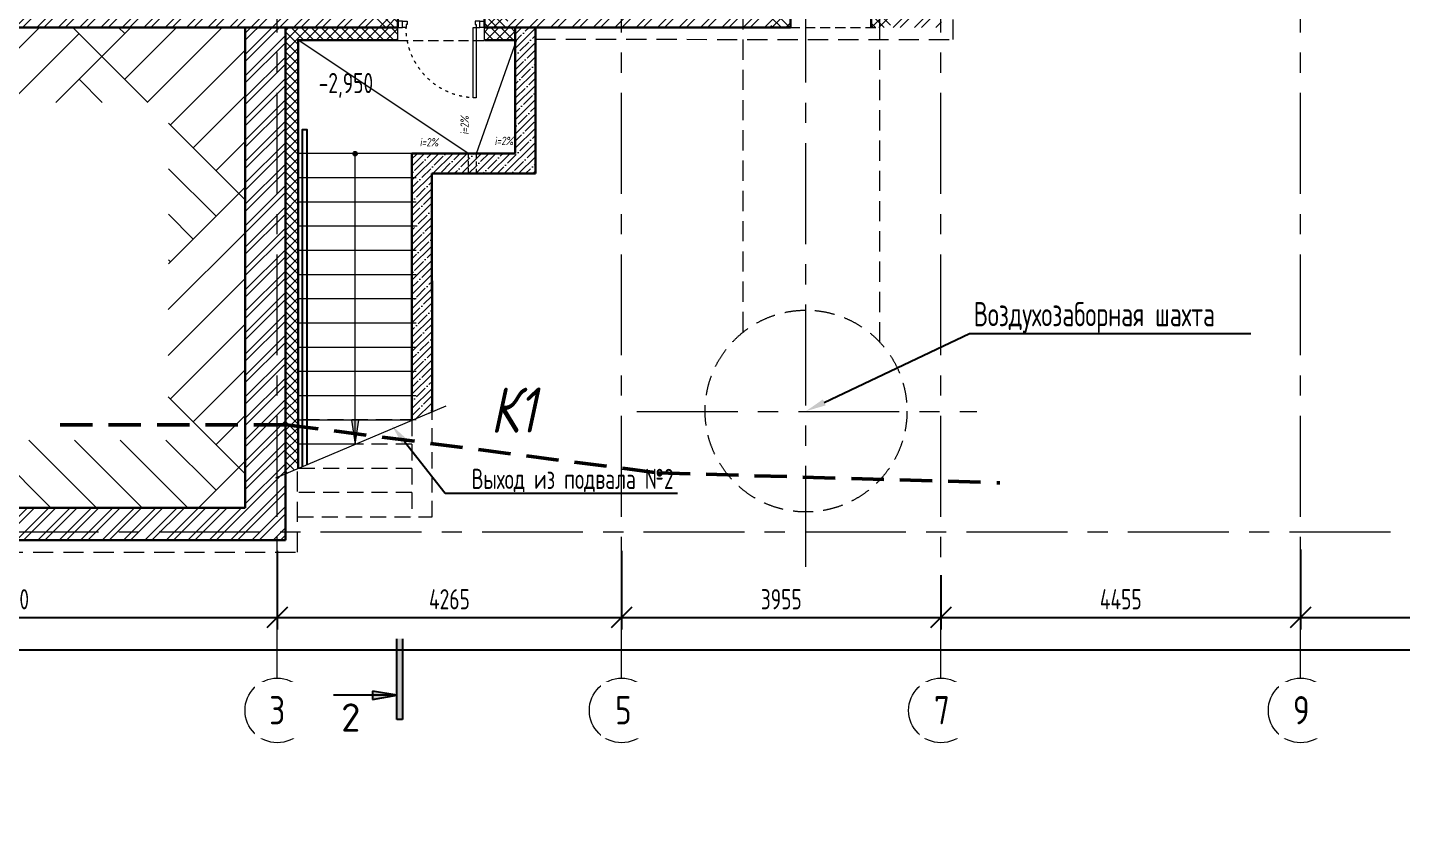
# Model space of a CAD drawing. Header units: millimetres. Extents: x -8689834 to 9419935, y 0 to 233063.
# Drawn here: x -336936 to -319917, y 51519 to 61456 of the extents above; entities that cross this region are included whole.
import ezdxf
from ezdxf import colors
from ezdxf.entities.mleader import LeaderData, LeaderLine
from ezdxf.math import Vec2, Vec3

# ---------------------------------------------------------------- set-up
doc = ezdxf.new("R2010")
doc.units = ezdxf.units.MM
doc.header["$MEASUREMENT"] = 0
for name, pattern in [('ACAD_ISO03W100', [30, 12, -18]), ('ADSK_Штриховая_ш2 п1', [3, 2, -1]), ('CENTER', [2, 1.25, -0.25, 0.25, -0.25]), ('HIDDEN', [6, 4, -2]), ('TRATTEGGIATA', [0.75, 0.5, -0.25])]:
    doc.linetypes.add(name, pattern=pattern)
doc.layers.get('0').update_dxf_attribs({"color": 250, "lineweight": 9})
for name, color, linetype, lineweight in [('1 этаж тонкие линии!', 250, 'Continuous', 0), ('АР штриховка стен', 250, 'Continuous', 9), ('АР_Выноски АПР', 7, 'Continuous', 5), ('АР_Двери', 175, 'Continuous', 18), ('АР_Лестницы', 250, 'Continuous', 15), ('АР_Лестницы ограждение', 94, 'Continuous', 25), ('АР_МосжилНии_Стены', 127, 'Continuous', 30), ('АР_Навесной фасад', 190, 'Continuous', 5), ('АР_Оси', 195, 'Continuous', 9), ('АР_Оси размеры', 164, 'Continuous', 9), ('АР_Отметки', 250, 'Continuous', 15), ('АР_Разрезы', 175, 'Continuous', 9), ('АР_Сети', 250, 'Continuous', 30), ('АР_тонкая линия', 250, 'Continuous', 0), ('АР_Утеплитель', 154, 'Continuous', 9), ('АР_Штриховка кирпич', 250, 'Continuous', 9), ('АР_Штриховка монолит', 250, 'Continuous', 9), ('Подвал', 250, 'Continuous', 30)]:
    doc.layers.add(name, color=color, linetype=linetype, lineweight=lineweight)
doc.styles.add('ISOCPEUR', font='isocpeur.ttf', dxfattribs={"width": 0.7})
doc.styles.add('METRO-STYLE', font='isocpeur.ttf', dxfattribs={"width": 0.9, "oblique": 15})
doc.styles.add('Архитект', font='isocpeur.ttf', dxfattribs={"width": 0.8, "oblique": 8})
doc.styles.add('ГОСТ 2.304', font='isocpeur.ttf', dxfattribs={"width": 0.7})
doc.styles.add('М2', font='isocpeui.ttf', dxfattribs={"width": 0.8})
doc.dimstyles.new('СПДС', dxfattribs={"dimscale": 100, "dimtxt": 2.5, "dimasz": 2.5, "dimexe": 1.5, "dimexo": 0, "dimgap": 1, "dimtad": 1, "dimdec": 0, "dimrnd": 1, "dimtxsty": 'ГОСТ 2.304', "dimblk": 'OBLIQUE', "dimcen": 2.5, "dimdle": 1.5, "dimadec": 0, "dimazin": 2, "dimtfac": 0.75, "dimtdec": 0, "dimtmove": 1, "dimatfit": 3, "dimfxl": 1, "dimtolj": 1, "dimarcsym": 1})

# ---------------------------------------------------------------- blocks, each defined once
blk = doc.blocks.new('*U245')
blk.add_lwpolyline([(-100, 80), (-100, 950), (-140, 950), (-140, 80)], close=True)
for points in [[(-1070, 0), (-1070, 80), (-1015, 80), (-1015, 0), (-1070, 0)], [(-1015, 80), (-1015, 0), (-955, 0), (-955, 40), (-970, 40), (-970, 80), (-1015, 80)], [(-55, 80), (-55, 0), (-115, 0), (-115, 40), (-100, 40), (-100, 80), (-55, 80)], [(0, 0), (0, 80), (-55, 80), (-55, 0), (0, 0)]]:
    blk.add_lwpolyline(points)
at = {"linetype": 'ACAD_ISO03W100', "ltscale": 3}
blk.add_arc((-100, 80), 870, 90, 180, dxfattribs=at)
blk = doc.blocks.new('_Oblique')
at = {"color": 0, "linetype": 'ByBlock', "lineweight": -2}
blk.add_line((-0.5, -0.5), (0.5, 0.5), dxfattribs=at)
blk = doc.blocks.new('*D561')
at = {"layer": 'АР_Оси размеры', "color": 0, "lineweight": -2, "ltscale": 100, "transparency": 16777216}
for p, q in [((-333842, 54971), (-333842, 53997)), ((-340492, 54557), (-340492, 53997)), ((-340642, 54147), (-333692, 54147))]:
    blk.add_line(p, q, dxfattribs=at)
at = {"layer": 'АР_Оси размеры', "color": 0, "lineweight": -2, "ltscale": 100, "transparency": 16777216, "xscale": 250, "yscale": 250, "zscale": 250, "rotation": 180}
blk.add_blockref('_Oblique', (-340492, 54147), dxfattribs=at)
at = {"layer": 'АР_Оси размеры', "color": 0, "lineweight": -2, "ltscale": 100, "transparency": 16777216, "xscale": 250, "yscale": 250, "zscale": 250}
blk.add_blockref('_Oblique', (-333842, 54147), dxfattribs=at)
at = {"layer": 'АР_Оси размеры', "color": 0, "ltscale": 100, "transparency": 16777216, "insert": (-337167, 54372), "char_height": 250, "attachment_point": 5, "style": 'ГОСТ 2.304'}
blk.add_mtext('\\A1;6650', dxfattribs=at)
blk = doc.blocks.new('*D562')
at = {"layer": 'АР_Оси размеры', "color": 0, "lineweight": -2, "ltscale": 100, "transparency": 16777216}
for p, q in [((-333842, 54971), (-333842, 53997)), ((-329577, 54971), (-329577, 53997)), ((-333992, 54147), (-329427, 54147))]:
    blk.add_line(p, q, dxfattribs=at)
at = {"layer": 'АР_Оси размеры', "color": 0, "lineweight": -2, "ltscale": 100, "transparency": 16777216, "xscale": 250, "yscale": 250, "zscale": 250, "rotation": 180}
blk.add_blockref('_Oblique', (-333842, 54147), dxfattribs=at)
at = {"layer": 'АР_Оси размеры', "color": 0, "lineweight": -2, "ltscale": 100, "transparency": 16777216, "xscale": 250, "yscale": 250, "zscale": 250}
blk.add_blockref('_Oblique', (-329577, 54147), dxfattribs=at)
at = {"layer": 'АР_Оси размеры', "color": 0, "ltscale": 100, "transparency": 16777216, "insert": (-331710, 54372), "char_height": 250, "attachment_point": 5, "style": 'ГОСТ 2.304'}
blk.add_mtext('\\A1;4265', dxfattribs=at)
blk = doc.blocks.new('*D563')
at = {"layer": 'АР_Оси размеры', "color": 0, "lineweight": -2, "ltscale": 100, "transparency": 16777216}
for p, q in [((-329577, 54971), (-329577, 53997)), ((-325622, 54670), (-325622, 53997)), ((-329727, 54147), (-325472, 54147))]:
    blk.add_line(p, q, dxfattribs=at)
at = {"layer": 'АР_Оси размеры', "color": 0, "lineweight": -2, "ltscale": 100, "transparency": 16777216, "xscale": 250, "yscale": 250, "zscale": 250, "rotation": 180}
blk.add_blockref('_Oblique', (-329577, 54147), dxfattribs=at)
at = {"layer": 'АР_Оси размеры', "color": 0, "lineweight": -2, "ltscale": 100, "transparency": 16777216, "xscale": 250, "yscale": 250, "zscale": 250}
blk.add_blockref('_Oblique', (-325622, 54147), dxfattribs=at)
at = {"layer": 'АР_Оси размеры', "color": 0, "ltscale": 100, "transparency": 16777216, "insert": (-327600, 54372), "char_height": 250, "attachment_point": 5, "style": 'ГОСТ 2.304'}
blk.add_mtext('\\A1;3955', dxfattribs=at)
blk = doc.blocks.new('*D564')
at = {"layer": 'АР_Оси размеры', "color": 0, "lineweight": -2, "ltscale": 100, "transparency": 16777216}
for p, q in [((-321167, 54989), (-321167, 53997)), ((-325622, 54670), (-325622, 53997)), ((-325772, 54147), (-321017, 54147))]:
    blk.add_line(p, q, dxfattribs=at)
at = {"layer": 'АР_Оси размеры', "color": 0, "lineweight": -2, "ltscale": 100, "transparency": 16777216, "xscale": 250, "yscale": 250, "zscale": 250, "rotation": 180}
blk.add_blockref('_Oblique', (-325622, 54147), dxfattribs=at)
at = {"layer": 'АР_Оси размеры', "color": 0, "lineweight": -2, "ltscale": 100, "transparency": 16777216, "xscale": 250, "yscale": 250, "zscale": 250}
blk.add_blockref('_Oblique', (-321167, 54147), dxfattribs=at)
at = {"layer": 'АР_Оси размеры', "color": 0, "ltscale": 100, "transparency": 16777216, "insert": (-323395, 54372), "char_height": 250, "attachment_point": 5, "style": 'ГОСТ 2.304'}
blk.add_mtext('\\A1;4455', dxfattribs=at)
blk = doc.blocks.new('*D565')
at = {"layer": 'АР_Оси размеры', "color": 0, "lineweight": -2, "ltscale": 100, "transparency": 16777216}
for p, q in [((-321167, 54989), (-321167, 53997)), ((-312597, 54989), (-312597, 53997)), ((-321317, 54147), (-312447, 54147))]:
    blk.add_line(p, q, dxfattribs=at)
at = {"layer": 'АР_Оси размеры', "color": 0, "lineweight": -2, "ltscale": 100, "transparency": 16777216, "xscale": 250, "yscale": 250, "zscale": 250, "rotation": 180}
blk.add_blockref('_Oblique', (-321167, 54147), dxfattribs=at)
at = {"layer": 'АР_Оси размеры', "color": 0, "lineweight": -2, "ltscale": 100, "transparency": 16777216, "xscale": 250, "yscale": 250, "zscale": 250}
blk.add_blockref('_Oblique', (-312597, 54147), dxfattribs=at)
at = {"layer": 'АР_Оси размеры', "color": 0, "ltscale": 100, "transparency": 16777216, "insert": (-316882, 54372), "char_height": 250, "attachment_point": 5, "style": 'ГОСТ 2.304'}
blk.add_mtext('\\A1;8570', dxfattribs=at)
blk = doc.blocks.new('*D559')
at = {"layer": 'АР_Оси размеры', "color": 0, "lineweight": -2, "ltscale": 100, "transparency": 16777216}
for p, q in [((-346742, 53419), (-346742, 53895)), ((-278327, 53419), (-278327, 53895)), ((-346892, 53745), (-278177, 53745))]:
    blk.add_line(p, q, dxfattribs=at)
at = {"layer": 'АР_Оси размеры', "color": 0, "lineweight": -2, "ltscale": 100, "transparency": 16777216, "xscale": 250, "yscale": 250, "zscale": 250, "rotation": 180}
blk.add_blockref('_Oblique', (-346742, 53745), dxfattribs=at)
at = {"layer": 'АР_Оси размеры', "color": 0, "lineweight": -2, "ltscale": 100, "transparency": 16777216, "xscale": 250, "yscale": 250, "zscale": 250}
blk.add_blockref('_Oblique', (-278327, 53745), dxfattribs=at)
at = {"layer": 'АР_Оси размеры', "color": 0, "ltscale": 100, "transparency": 16777216, "insert": (-312535, 53970), "char_height": 250, "attachment_point": 5, "style": 'ГОСТ 2.304'}
blk.add_mtext('\\A1;68415', dxfattribs=at)
blk = doc.blocks.new('_DotSmall')
at = {"color": 0, "linetype": 'ByBlock', "const_width": 0.5}
blk.add_lwpolyline([(-0.0625, 0, 1), (0.0625, 0, 1)], format="xyb", close=True, dxfattribs=at)
blk = doc.blocks.new('*U776')
h = blk.add_hatch(color=256)
h.dxf.hatch_style = 1
edge = h.paths.add_edge_path()
edge.add_arc((0, 0), 27.6, 359.64, 719.64)
h = blk.add_hatch(color=256)
h.dxf.hatch_style = 1
h.paths.add_polyline_path([(3300, -44), (3300, 44), (3600, 0)])
blk.add_line((3600, 0), (0, 0))
blk.add_lwpolyline([(3300, 44), (3300, -44), (3600, 0), (3300, 44)])
blk.add_circle((0, 0), 27.6)

msp = doc.modelspace()

# ---------------------------------------------------------------- hatches: boundary and pattern name
at = {"layer": '1 этаж тонкие линии!', "ltscale": 100, "transparency": 33554559}
h = msp.add_hatch(dxfattribs=at)
h.set_pattern_fill('AR-PARQ1', color=256, scale=200, angle=45, style=0)
h.paths.add_polyline_path([(-335193.017, 56344.5), (-345603.845, 56344.5), (-345600.579, 63622.353), (-341357.644, 63622.353), (-341357.644, 60525.833), (-335189.751, 60525.833)], flags=16)
h.paths.add_polyline_path([(-334239.751, 55506.5), (-346441.827, 55506.5), (-346441.827, 64415), (-340493.318, 64415), (-340493.318, 61455.682), (-334239.751, 61455.682)])
at = {"layer": 'АР штриховка стен', "ltscale": 100}
h = msp.add_hatch(dxfattribs=at)
h.set_pattern_fill('ANSI31', color=1, scale=600, angle=-90)
h.set_pattern_definition([(315, (-241966.475, 909078.04), (53.0330086, 53.0330086), [])])
h.paths.add_polyline_path([(-331276.843, 61455.363), (-331276.84, 62094.713), (-330985.261, 62094.713), (-330985.264, 61455.363)])
h.paths.add_polyline_path([(-332613.699, 61455.363), (-332613.699, 62094.713), (-332347.87, 62094.713), (-332347.87, 61455.363)])
h = msp.add_hatch(dxfattribs=at)
h.set_pattern_fill('ANSI31', color=1, scale=600, angle=-90)
h.set_pattern_definition([(315, (-237173.31, 909077.465), (53.0330086, 53.0330086), [])])
h.paths.add_polyline_path([(-326483.68, 61454.787), (-326483.678, 62094.137), (-326248.954, 62094.137), (-326248.957, 61454.787)])
h.paths.add_polyline_path([(-327727.283, 61454.787), (-327727.283, 62094.137), (-327484.708, 62094.137), (-327484.708, 61454.787)])
at = {"layer": 'АР_Разрезы', "ltscale": 100}
h = msp.add_hatch(color=5, dxfattribs=at)
h.dxf.hatch_style = 1
h.paths.add_polyline_path([(-332362.556, 53881.748), (-332292.556, 53881.748), (-332292.556, 52881.748), (-332362.556, 52881.748)])
h.paths.add_polyline_path([(-332663.007, 53232.026), (-332362.556, 53181.748), (-332663.007, 53181.748)])
h.paths.add_polyline_path([(-332663.007, 53181.748), (-332362.556, 53181.748), (-332663.007, 53131.47)])
h = msp.add_hatch(color=5, dxfattribs=at)
h.dxf.hatch_style = 1
h.paths.add_polyline_path([(-332362.556, 53881.748), (-332292.556, 53881.748), (-332292.556, 52881.748), (-332362.556, 52881.748)])
h.paths.add_polyline_path([(-332663.007, 53232.026), (-332362.556, 53181.748), (-332663.007, 53181.748)])
h.paths.add_polyline_path([(-332663.007, 53181.748), (-332362.556, 53181.748), (-332663.007, 53131.47)])
at = {"layer": 'АР_Утеплитель', "ltscale": 100}
h = msp.add_hatch(dxfattribs=at)
h.set_pattern_fill('ANSI37', color=256, scale=700)
h.set_pattern_definition([(45, (-14549.87, -21068), (-61.871843, 61.871843), []), (135, (-14549.87, -21068), (-61.871843, -61.871843), [])])
h.paths.add_polyline_path([(-332347.87, 61305.363), (-332347.87, 61455.363), (-332391.784, 61455.045), (-333741.833, 61455.643), (-333738.274, 55912.496), (-333588.274, 56002.525), (-333586.833, 61305.363), (-332348.053, 61305.363)])
h = msp.add_hatch(dxfattribs=at)
h.set_pattern_fill('ANSI37', color=256, scale=700)
h.set_pattern_definition([(45, (-14549.69, -20823.21), (-61.871843, 61.871843), []), (135, (-14549.69, -20823.21), (-61.871843, -61.871843), [])])
h.paths.add_polyline_path([(-330895.278, 61455.363), (-331276.843, 61455.363), (-331276.843, 61305.363), (-330895.151, 61305.363)])
at = {"layer": 'АР_Штриховка кирпич', "ltscale": 100}
h = msp.add_hatch(dxfattribs=at)
h.set_pattern_fill('ANSI32', color=256, scale=500)
h.paths.add_polyline_path([(-339853.318, 82050.5), (-330106.827, 82051.497), (-330106.828, 80969.207), (-329468.316, 80969.003), (-329468.316, 82685.682), (-329576.827, 82685.682), (-329971.818, 82685.755), (-340493.318, 82685.682), (-340493.318, 64815.685), (-346842.012, 64815.685), (-346842.012, 55105.682), (-333741.706, 55105.68), (-333741.706, 61455.681), (-332347.87, 61455.684), (-332347.87, 62094), (-334239.751, 62094), (-334239.751, 55506.503), (-346441.827, 55506.497), (-346441.082, 64414.997), (-340492.572, 64415.003), (-340517.573, 61455.682), (-334214.005, 61455.682), (-334225.318, 62094.728), (-339853.263, 62094.728), (-339853.372, 64904.622)])
h = msp.add_hatch(dxfattribs=at)
h.set_pattern_fill('ANSI32', color=256, scale=500)
h.paths.add_polyline_path([(-325621.921, 72376.462), (-326262.863, 72376.462), (-326262.176, 70995.682), (-325615.554, 70995.682), (-325615.554, 71514.804), (-325621.234, 71514.804)])
h.paths.add_polyline_path([(-321160.553, 71394.088), (-325615.553, 71394.125), (-325615.554, 70995.682), (-321166.318, 70885.682)])
h.paths.add_polyline_path([(-321166.318, 70885.682), (-325615.554, 70995.682), (-325615.554, 61476.5), (-325615.554, 66645.682), (-299206.827, 66645.682), (-299194.281, 67045.708), (-325615.554, 67045.708), (-325621.827, 70885.682), (-321160.554, 70885.682)])
h.paths.add_polyline_path([(-295715.317, 71393.875), (-314071.817, 71394.028), (-317825.521, 71394.062), (-317828.54, 72245.918), (-318274.066, 72245.918), (-318274.066, 71394.064), (-321160.582, 71394.088), (-321166.318, 70885.682), (-295715.318, 70995.682)])
h.paths.add_polyline_path([(-318274.066, 71394.062), (-317841.818, 71394.062)], flags=16)
h.paths.add_polyline_path([(-295715.318, 70998.997), (-321166.318, 70885.682), (-295715.318, 70891)], flags=17)
h.paths.add_polyline_path([(-327484.708, 61455.682), (-327484.708, 62093.922), (-331276.045, 62093.681), (-331277.641, 61455.363), (-325615.554, 61455.682), (-325615.554, 70995.682), (-326256.7, 70995.682), (-326255.105, 62094), (-326484.708, 62093.985), (-326484.708, 61455.682)])
at = {"layer": 'АР_Штриховка монолит', "ltscale": 100}
h = msp.add_hatch(dxfattribs=at)
h.set_pattern_fill('ANSI35', color=256, scale=500)
h.paths.add_polyline_path([(-332174.118, 56585.971), (-331925.606, 56690.849), (-331924.834, 59645.344), (-330644.797, 59645.344), (-330645.46, 61455.363), (-330895.46, 61455.363), (-330894.798, 59895.357), (-332174.847, 59895.357)])

# ---------------------------------------------------------------- linework, layer by layer
at = {"linetype": 'TRATTEGGIATA', "ltscale": 500}
for p, q in [((-325472.007, 61305.682), (-325472.007, 66495.68)), ((-328070.991, 57681.631), (-328070.991, 62190.307)), ((-326378.352, 57555.348), (-326378.352, 62170.347)), ((-330645.187, 61310.879), (-325472.007, 61305.682)), ((-333591.703, 54955.68), (-333591.724, 55987.706)), ((-346992.009, 54955.682), (-333591.703, 54955.68))]:
    msp.add_line(p, q, dxfattribs=at)
at = {"color": 157, "ltscale": 150, "true_color": 0x465c7c}
for points in [[(-331476.295, 59895.417), (-333576.651, 61295.363)], [(-331376.292, 59895.417), (-330878.201, 61295.363)]]:
    msp.add_lwpolyline(points, dxfattribs=at)
at = {"linetype": 'TRATTEGGIATA', "ltscale": 500}
msp.add_circle((-327292.952, 56703.288), 1250, dxfattribs=at)
at = {"layer": 'АР_Лестницы', "color": 18, "ltscale": 100, "true_color": 0x000000}
for p, q in [((-332175.374, 59592.532), (-333575.508, 59592.532)), ((-332175.238, 59292.532), (-333575.508, 59292.532)), ((-332175.103, 58992.532), (-333575.508, 58992.532)), ((-332174.967, 58692.532), (-333575.508, 58692.532)), ((-332174.832, 58393.165), (-333575.508, 58392.532)), ((-332174.696, 58092.532), (-333575.508, 58092.532)), ((-332174.56, 57792.532), (-333575.508, 57792.532)), ((-332174.425, 57492.532), (-333575.508, 57492.532)), ((-332174.289, 57192.532), (-333575.508, 57192.532)), ((-332174.154, 56892.532), (-333575.508, 56892.532)), ((-331756.423, 56762.248), (-333865.623, 55872.114))]:
    msp.add_line(p, q, dxfattribs=at)
at = {"layer": 'АР_Лестницы', "ltscale": 100}
for points in [[(-332175.508, 59892.532), (-333575.508, 59892.532)], [(-332174.018, 56592.532), (-333575.508, 56592.532)], [(-332869.431, 56292.532), (-333575.508, 56292.532)]]:
    msp.add_lwpolyline(points, dxfattribs=at)
at = {"layer": 'АР_Лестницы ограждение', "color": 18, "ltscale": 100, "true_color": 0x000000}
msp.add_lwpolyline([(-333528.673, 56016.425), (-333528.673, 60192.951), (-333477.391, 60192.951), (-333477.391, 56038.068)], dxfattribs=at)
at = {"layer": 'АР_МосжилНии_Стены', "ltscale": 100}
for p, q in [((-332347.87, 61455.363), (-332347.87, 62093.681)), ((-331276.843, 62093.681), (-331276.843, 61455.363)), ((-327484.708, 61455.682), (-327484.708, 62094)), ((-326484.708, 62094), (-326484.708, 61455.682)), ((-334329.816, 61455.626), (-332347.87, 61455.363)), ((-333741.706, 55105.68), (-333741.833, 61455.682)), ((-331276.843, 61455.363), (-327492.94, 61455.682)), ((-330894.135, 59895.357), (-330895.278, 61455.363)), ((-330644.135, 59645.344), (-330645.278, 61455.363)), ((-332177.155, 59892.532), (-332177.243, 56585.971, 0)), ((-330897.059, 59892.532), (-332177.108, 59892.532)), ((-331925.497, 56993.61), (-331927.106, 59645.344)), ((-330644.798, 59645.344), (-331927.106, 59645.344)), ((-331925.606, 56690.849), (-331927.106, 59645.344)), ((-330644.797, 59645.344), (-331924.834, 59645.344)), ((-346842.01, 55105.682), (-333741.588, 55105.68))]:
    msp.add_line(p, q, dxfattribs=at)
msp.add_lwpolyline([(-334239.751, 55506.503), (-346441.827, 55506.497), (-346441.827, 64414.997), (-340491.827, 64415.003), (-340491.827, 61455.682), (-334239.751, 61455.682)], close=True, dxfattribs=at)
msp.add_lwpolyline([(-327492.94, 61455.682), (-327484.708, 61455.682)], dxfattribs=at)
at = {"layer": 'АР_Навесной фасад', "ltscale": 100}
for p, q in [((-332347.87, 61295.363), (-332347.87, 61455.363)), ((-331276.843, 61295.363), (-331276.843, 61455.363)), ((-333586.833, 55989.77), (-333586.651, 61305.363)), ((-333586.651, 61305.363), (-332347.87, 61305.363)), ((-333576.833, 55993.99), (-333576.651, 61295.363)), ((-333576.651, 61295.363), (-332347.87, 61295.363)), ((-331276.843, 61305.363), (-330895.278, 61305.363)), ((-331276.843, 61295.363), (-330895.278, 61295.363))]:
    msp.add_line(p, q, dxfattribs=at)
at = {"layer": 'АР_Оси', "linetype": 'CENTER', "ltscale": 1000}
for p, q in [((-329577.01, 53394.411), (-329577.01, 87701.889)), ((-325622.01, 53394.411), (-325622.01, 87701.889)), ((-321167.01, 53394.411), (-321167.01, 87701.889)), ((-333842.01, 53394.411), (-333842.01, 82776.945)), ((-327293.657, 54773), (-327293.657, 63101.3)), ((-329388.155, 56700), (-325178.729, 56700)), ((-359305.765, 55205.682), (-275708.6, 55205.682))]:
    msp.add_line(p, q, dxfattribs=at)
at = {"layer": 'АР_Оси', "ltscale": 0.5}
for centre in [(-333842.01, 52994.411), (-329577.01, 52994.411), (-325622.01, 52994.411), (-321167.01, 52994.411)]:
    msp.add_circle(centre, 400, dxfattribs=at)
at = {"layer": 'АР_Разрезы', "color": 5, "lineweight": 25, "ltscale": 100}
for p, q in [((-332362.556, 52881.748), (-332362.556, 53881.748)), ((-332362.556, 52881.748), (-332362.556, 53881.748)), ((-332292.556, 53881.748), (-332292.556, 52881.748)), ((-332292.556, 53881.748), (-332292.556, 52881.748)), ((-332362.556, 53181.748), (-332663.007, 53232.026)), ((-332663.007, 53232.026), (-332663.007, 53131.47)), ((-332362.556, 53181.748), (-332663.007, 53232.026)), ((-332663.007, 53232.026), (-332663.007, 53131.47)), ((-332663.007, 53131.47), (-332362.556, 53181.748)), ((-332663.007, 53131.47), (-332362.556, 53181.748)), ((-332292.556, 52881.748), (-332362.556, 52881.748)), ((-332292.556, 52881.748), (-332362.556, 52881.748))]:
    msp.add_line(p, q, dxfattribs=at)
at = {"layer": 'АР_Разрезы', "color": 5, "lineweight": 25, "ltscale": 100, "elevation": 0}
msp.add_lwpolyline([(-332362.556, 53181.748), (-333146.306, 53181.748)], dxfattribs=at)
msp.add_lwpolyline([(-332362.556, 53181.748), (-333146.306, 53181.748)], dxfattribs=at)
at = {"layer": 'АР_Сети', "color": 251, "linetype": 'HIDDEN', "lineweight": 50, "ltscale": 100}
for p, q in [((-333731.339, 56534.559), (-336587.591, 56534.559)), ((-333731.339, 56534.559), (-329130.031, 55937.483)), ((-329130.031, 55937.483), (-324894.172, 55814.446))]:
    msp.add_line(p, q, dxfattribs=at)
at = {"layer": 'АР_тонкая линия', "linetype": 'ADSK_Штриховая_ш2 п1', "ltscale": 100}
for p, q in [((-332175.864, 59892.817, 0), (-332175.828, 55392.817, 0)), ((-331925.815, 55392.817, 0), (-331925.815, 59642.937, 0)), ((-332120.208, 58992.851), (-333518.608, 58992.851)), ((-332120.208, 58692.851), (-333518.608, 58692.851)), ((-332120.208, 58392.851), (-333518.619, 58392.851)), ((-332120.204, 58092.851), (-333518.619, 58092.851)), ((-332120.219, 57792.851), (-333518.619, 57792.851)), ((-332120.219, 57492.851), (-333518.619, 57492.851)), ((-332120.219, 57192.851), (-333518.619, 57192.851)), ((-332120.219, 56892.851), (-333518.619, 56892.851)), ((-332120.219, 56592.851), (-333518.619, 56592.851)), ((-332175.835, 56292.861, 0), (-333518.619, 56292.851)), ((-332175.833, 55992.912, 0), (-333586.833, 55992.901)), ((-332175.83, 55692.85, 0), (-333591.718, 55692.821)), ((-333591.712, 55392.852), (-331925.815, 55392.852, 0))]:
    msp.add_line(p, q, dxfattribs=at)
for points in [[(-332120.208, 59892.851), (-333518.608, 59892.851)], [(-332120.208, 59592.851), (-333518.608, 59592.851)], [(-332120.208, 59292.851), (-332120.208, 59292.851), (-333518.608, 59292.851)]]:
    msp.add_lwpolyline(points, dxfattribs=at)
at = {"layer": 'АР_тонкая линия', "color": 18, "linetype": 'ADSK_Штриховая_ш2 п1', "ltscale": 30, "true_color": 0x000000, "elevation": 0.476}
msp.add_lwpolyline([(-331476.295, 59645.477), (-331376.292, 59645.477), (-331376.292, 59895.417), (-331476.295, 59895.417)], close=True, dxfattribs=at)
at = {"layer": 'Подвал', "linetype": 'TRATTEGGIATA', "lineweight": 13, "ltscale": 250}
for p, q in [((-327492.94, 61455.682), (-326422.94, 61455.682)), ((-332346.843, 61295.363), (-331276.843, 61295.363))]:
    msp.add_line(p, q, dxfattribs=at)

# ---------------------------------------------------------------- block references
at = {"layer": 'АР_Двери', "xscale": -1, "rotation": 180}
msp.add_blockref('*U245', (-331276.843, 61533.82), dxfattribs=at)
at = {"layer": 'АР_Лестницы', "ltscale": 75, "rotation": 270}
msp.add_blockref('*U776', (-332878.008, 59892.529), dxfattribs=at)

# ---------------------------------------------------------------- texts
at = {"layer": 'АР_Разрезы', "color": 5, "lineweight": 25, "ltscale": 100, "insert": (-332812.556, 53081.748), "char_height": 350, "width": 583.33333, "attachment_point": 3, "style": 'METRO-STYLE'}
msp.add_mtext('{\\Q0;\\W1;2}', dxfattribs=at)
msp.add_mtext('{\\Q0;\\W1;2}', dxfattribs=at)
at = {"layer": 'АР_Сети', "ltscale": 10, "style": 'М2', "width": 0.8}
msp.add_text('К1', height=560, dxfattribs=at).set_placement((-331202.015, 56435.955))

# ---------------------------------------------------------------- dimensions: what is measured, and where the dimension line sits
at = {"layer": 'АР_Оси размеры', "ltscale": 100}
for base, p1, p2, picture, middle in [((-333842.01, 54147.081), (-340492.01, 54557.026), (-333842.01, 54970.863), '*D561', (-337167.01, 54372.081)), ((-329577.01, 54147.081), (-333842.01, 54970.863), (-329577.01, 54970.863), '*D562', (-331709.51, 54372.081)), ((-325622.01, 54147.081), (-329577.01, 54970.863), (-325622.01, 54670.126), '*D563', (-327599.51, 54372.081)), ((-321167.01, 54147.081), (-325622.01, 54670.126), (-321167.01, 54988.859), '*D564', (-323394.51, 54372.081)), ((-312597.01, 54147.081), (-321167.01, 54988.859), (-312597.01, 54988.859), '*D565', (-316882.01, 54372.081))]:
    dim = msp.add_linear_dim(base=base, p1=p1, p2=p2, dimstyle='СПДС', dxfattribs=at)
    dim.commit()
    dim.dimension.update_dxf_attribs({"geometry": picture, "text_midpoint": middle})

# ---------------------------------------------------------------- leaders
at = {"layer": 'АР_Выноски АПР'}
ml = msp.add_multileader_mtext('Standard', dxfattribs=at)
ml.set_content('Воздухозаборная шахта', color=256, style='ISOCPEUR')
ml.set_leader_properties()
ml.build(insert=Vec2(0, 0))
ml.multileader.update_dxf_attribs({"text_left_attachment_type": 6, "text_right_attachment_type": 6, "dogleg_length": 100, "arrow_head_size": 250})
ctx = ml.context
ctx.base_point, ctx.char_height, ctx.arrow_head_size, ctx.landing_gap_size, ctx.plane_origin = Vec3(-325241.435, 57664), 300, 250, 25, Vec3(-320200.753, 67761.299)
ctx.left_attachment, ctx.right_attachment = 6, 6
notes = []
notes.append((ctx, [(0, (1, 1, 0), (-325267.442, 57664), (1, 0), 26.007, [(2, [(-327292.952, 56703.288)], 0, [])])]))
ctx.mtext.insert, ctx.mtext.width, ctx.mtext.defined_height, ctx.mtext.flow_direction = Vec3(-325216.435, 58054), 4200.76545, 12.17, 5
ml = msp.add_multileader_mtext('Standard', dxfattribs=at)
ml.set_content('Воздухозаборная шахта', color=256, style='ISOCPEUR')
ml.set_leader_properties()
ml.build(insert=Vec2(0, 0))
ml.multileader.update_dxf_attribs({"text_left_attachment_type": 6, "text_right_attachment_type": 6, "dogleg_length": 100, "arrow_head_size": 250})
ctx = ml.context
ctx.base_point, ctx.char_height, ctx.arrow_head_size, ctx.landing_gap_size, ctx.plane_origin = Vec3(-325241.435, 57664), 300, 250, 25, Vec3(-320200.753, 67761.299)
ctx.left_attachment, ctx.right_attachment = 6, 6
notes.append((ctx, [(0, (1, 1, 0), (-325267.442, 57664), (1, 0), 26.007, [(2, [(-327292.952, 56703.288)], 0, [])])]))
ctx.mtext.insert, ctx.mtext.width, ctx.mtext.defined_height, ctx.mtext.flow_direction = Vec3(-325216.435, 58054), 4200.76545, 12.17, 5
ml = msp.add_multileader_mtext('Standard', dxfattribs=at)
ml.set_content('Выход из подвала №2', color=256, style='ISOCPEUR')
ml.set_leader_properties()
ml.build(insert=Vec2(0, 0))
ml.multileader.update_dxf_attribs({"text_left_attachment_type": 6, "text_right_attachment_type": 6, "dogleg_length": 100, "arrow_head_size": 250})
ctx = ml.context
ctx.base_point, ctx.char_height, ctx.arrow_head_size, ctx.landing_gap_size, ctx.plane_origin = Vec3(-331460.602, 55688.263), 250, 250, 25, Vec3(-325411.403, 67861.724)
ctx.left_attachment, ctx.right_attachment = 6, 6
notes.append((ctx, [(0, (1, 1, 0), (-331760.976, 55688.263), (1, 0), 300.374, [(2, [(-332420.836, 56522.265)], 0, [])])]))
ctx.mtext.insert, ctx.mtext.width, ctx.mtext.defined_height, ctx.mtext.flow_direction = Vec3(-331435.602, 55988.263), 4200.76545, 12.17, 5
for ctx, leaders in notes:
    for number, flags, end, landing, length, lines in leaders:
        leader = LeaderData()
        leader.index, (leader.has_last_leader_line, leader.has_dogleg_vector, leader.attachment_direction) = number, flags
        leader.last_leader_point, leader.dogleg_vector, leader.dogleg_length = Vec3(end), Vec3(landing), length
        for number, points, colour, breaks in lines:
            line = LeaderLine()
            line.index, line.vertices, line.color, line.breaks = number, Vec3.list(points), colors.encode_raw_color(colour), breaks
            leader.lines.append(line)
        ctx.leaders.append(leader)

# ---------------------------------------------------------------- next in the draw order: texts
at = {"layer": 'АР_Оси', "char_height": 350, "attachment_point": 1, "line_spacing_factor": 1.149209, "style": 'ГОСТ 2.304', "bg_fill": 2}
for s, insert in [('{\\W0.8;3}', (-333941.83, 53172.19)), ('{\\W0.8;5}', (-329657.415, 53172.19)), ('{\\W0.8;7}', (-325708.677, 53172.19)), ('{\\W0.8;9}', (-321261.676, 53172.19))]:
    msp.add_mtext(s, dxfattribs=dict(at, insert=insert))

# ---------------------------------------------------------------- next in the draw order: dimensions: what is measured, and where the dimension line sits
at = {"layer": 'АР_Оси размеры', "ltscale": 100}
dim = msp.add_linear_dim(base=(-278327.01, 53745), p1=(-346742.01, 53419.411), p2=(-278327.01, 53419.411), dimstyle='СПДС', dxfattribs=at)
dim.commit()
dim.dimension.update_dxf_attribs({"geometry": '*D559', "text_midpoint": (-312534.51, 53970)})

# ---------------------------------------------------------------- next in the draw order: leaders
at = {"layer": 'АР_Отметки'}
ml = msp.add_multileader_mtext('Standard', dxfattribs=at)
ml.set_content('{\\W0.8;-2,730}', color=256, style='ISOCPEUR')
ml.set_leader_properties(color=256, linetype='Continuous', lineweight=-1)
ml.set_arrow_properties(name='DOTSMALL')
ml.build(insert=Vec2(0, 0))
ml.multileader.update_dxf_attribs({"has_text_frame": 1, "text_left_attachment_type": 4, "text_right_attachment_type": 4, "dogleg_length": 100, "arrow_head_size": 180})
ctx = ml.context
ctx.base_point, ctx.char_height, ctx.arrow_head_size, ctx.landing_gap_size, ctx.plane_origin = Vec3(-346371.356, 101933.6), 250, 180, 50, Vec3(-346327.75, 100655.48)
ctx.left_attachment, ctx.right_attachment = 4, 4
notes = []
notes.append((ctx, [(0, (0, 0, 0), (0, 0), (1, 0), 1, [])]))
ctx.mtext.insert, ctx.mtext.width, ctx.mtext.defined_height, ctx.mtext.line_spacing_style, ctx.mtext.flow_direction = Vec3(-346321.356, 102266.933), 769.98896, 343.888, 2, 5
ml = msp.add_multileader_mtext('Standard', dxfattribs=at)
ml.set_content('{\\W0.8;-2,430}', color=256, style='ISOCPEUR')
ml.set_leader_properties(color=256, linetype='Continuous', lineweight=-1)
ml.set_arrow_properties(name='DOTSMALL')
ml.build(insert=Vec2(0, 0))
ml.multileader.update_dxf_attribs({"has_text_frame": 1, "text_left_attachment_type": 4, "text_right_attachment_type": 4, "dogleg_length": 100, "arrow_head_size": 180})
ctx = ml.context
ctx.base_point, ctx.char_height, ctx.arrow_head_size, ctx.landing_gap_size, ctx.plane_origin = Vec3(-334177.775, 87942.722), 250, 180, 50, Vec3(-333125.082, 86287.549)
ctx.left_attachment, ctx.right_attachment = 4, 4
notes.append((ctx, [(0, (0, 0, 0), (0, 0), (1, 0), 1, [])]))
ctx.mtext.insert, ctx.mtext.width, ctx.mtext.line_spacing_style, ctx.mtext.flow_direction = Vec3(-334127.775, 88276.056), 852.69703, 2, 5
ml = msp.add_multileader_mtext('Standard', dxfattribs=at)
ml.set_content('{\\W0.8;-2,850}', color=256, style='ISOCPEUR')
ml.set_leader_properties(color=256, linetype='Continuous', lineweight=-1)
ml.set_arrow_properties(name='DOTSMALL')
ml.build(insert=Vec2(0, 0))
ml.multileader.update_dxf_attribs({"has_text_frame": 1, "text_left_attachment_type": 4, "text_right_attachment_type": 4, "dogleg_length": 100, "arrow_head_size": 180})
ctx = ml.context
ctx.base_point, ctx.char_height, ctx.arrow_head_size, ctx.landing_gap_size, ctx.plane_origin = Vec3(-332549.724, 63369.665), 250, 180, 50, Vec3(-332631.118, 62435.434)
ctx.left_attachment, ctx.right_attachment = 4, 4
notes.append((ctx, [(0, (0, 0, 0), (0, 0), (1, 0), 1, [])]))
ctx.mtext.insert, ctx.mtext.width, ctx.mtext.defined_height, ctx.mtext.line_spacing_style, ctx.mtext.flow_direction = Vec3(-332499.724, 63702.998), 769.98896, 343.888, 2, 5
ml = msp.add_multileader_mtext('Standard', dxfattribs=at)
ml.set_content('-2,950', color=256, style='ISOCPEUR')
ml.set_leader_properties(color=256, linetype='Continuous', lineweight=-1)
ml.set_arrow_properties(name='DOTSMALL')
ml.build(insert=Vec2(0, 0))
ml.multileader.update_dxf_attribs({"has_text_frame": 1, "text_left_attachment_type": 4, "text_right_attachment_type": 4, "dogleg_length": 100, "arrow_head_size": 180})
ctx = ml.context
ctx.base_point, ctx.char_height, ctx.arrow_head_size, ctx.landing_gap_size, ctx.plane_origin = Vec3(-333379.447, 60558.923), 250, 180, 50, Vec3(-332437.832, 59205.333)
ctx.left_attachment, ctx.right_attachment = 4, 4
notes.append((ctx, [(0, (0, 0, 0), (0, 0), (1, 0), 1, [])]))
ctx.mtext.insert, ctx.mtext.width, ctx.mtext.defined_height, ctx.mtext.line_spacing_style, ctx.mtext.flow_direction = Vec3(-333329.447, 60892.257), 599.19819, 407.468, 2, 5
for ctx, leaders in notes:
    for number, flags, end, landing, length, lines in leaders:
        leader = LeaderData()
        leader.index, (leader.has_last_leader_line, leader.has_dogleg_vector, leader.attachment_direction) = number, flags
        leader.last_leader_point, leader.dogleg_vector, leader.dogleg_length = Vec3(end), Vec3(landing), length
        for number, points, colour, breaks in lines:
            line = LeaderLine()
            line.index, line.vertices, line.color, line.breaks = number, Vec3.list(points), colors.encode_raw_color(colour), breaks
            leader.lines.append(line)
        ctx.leaders.append(leader)

# ---------------------------------------------------------------- next in the draw order: texts
at = {"color": 157, "ltscale": 150, "true_color": 0x465c7c, "char_height": 103.5603, "width": 0.6904, "attachment_point": 8, "style": 'Архитект', "bg_fill": 3, "box_fill_scale": 1, "bg_fill_color": 1, "bg_fill_transparency": 0}
for insert, rotation in [((-331470, 60245, -0.263), 89.9839414), ((-331962, 59981.607, -0.38), 359.9839414), ((-331034, 59998.607, -0.38), 359.9839414)]:
    msp.add_mtext('i=2%', dxfattribs=dict(at, insert=insert, rotation=rotation))

# ---------------------------------------------------------------- next in the draw order: leaders
at = {"layer": 'АР_Отметки'}
ml = msp.add_multileader_mtext('Standard', dxfattribs=at)
ml.set_content('{\\W0.8;-2,430}', color=256, style='ISOCPEUR')
ml.set_leader_properties(color=256, linetype='Continuous', lineweight=-1)
ml.set_arrow_properties(name='DOTSMALL')
ml.build(insert=Vec2(0, 0))
ml.multileader.update_dxf_attribs({"has_text_frame": 1, "text_left_attachment_type": 4, "text_right_attachment_type": 4, "dogleg_length": 100, "arrow_head_size": 180})
ctx = ml.context
ctx.base_point, ctx.char_height, ctx.arrow_head_size, ctx.landing_gap_size, ctx.plane_origin = Vec3(-336711.886, 117132.656), 250, 180, 50, Vec3(-335659.193, 115477.482)
ctx.left_attachment, ctx.right_attachment = 4, 4
notes = []
notes.append((ctx, [(0, (0, 0, 0), (0, 0), (1, 0), 1, [])]))
ctx.mtext.insert, ctx.mtext.width, ctx.mtext.line_spacing_style, ctx.mtext.flow_direction = Vec3(-336661.886, 117465.989), 852.69703, 2, 5
ml = msp.add_multileader_mtext('Standard', dxfattribs=at)
ml.set_content('{\\W0.8;-2,730}', color=256, style='ISOCPEUR')
ml.set_leader_properties(color=256, linetype='Continuous', lineweight=-1)
ml.set_arrow_properties(name='DOTSMALL')
ml.build(insert=Vec2(0, 0))
ml.multileader.update_dxf_attribs({"has_text_frame": 1, "text_left_attachment_type": 4, "text_right_attachment_type": 4, "dogleg_length": 100, "arrow_head_size": 180})
ctx = ml.context
ctx.base_point, ctx.char_height, ctx.arrow_head_size, ctx.landing_gap_size, ctx.plane_origin = Vec3(-343122.46, 91149.378), 250, 180, 50, Vec3(-347780.969, 87297.071)
ctx.left_attachment, ctx.right_attachment = 4, 4
notes.append((ctx, [(0, (0, 0, 0), (0, 0), (1, 0), 1, [])]))
ctx.mtext.insert, ctx.mtext.width, ctx.mtext.defined_height, ctx.mtext.line_spacing_style, ctx.mtext.flow_direction = Vec3(-343072.46, 91482.712), 769.98896, 343.888, 2, 5
for ctx, leaders in notes:
    for number, flags, end, landing, length, lines in leaders:
        leader = LeaderData()
        leader.index, (leader.has_last_leader_line, leader.has_dogleg_vector, leader.attachment_direction) = number, flags
        leader.last_leader_point, leader.dogleg_vector, leader.dogleg_length = Vec3(end), Vec3(landing), length
        for number, points, colour, breaks in lines:
            line = LeaderLine()
            line.index, line.vertices, line.color, line.breaks = number, Vec3.list(points), colors.encode_raw_color(colour), breaks
            leader.lines.append(line)
        ctx.leaders.append(leader)

doc.saveas('drawing.dxf')
